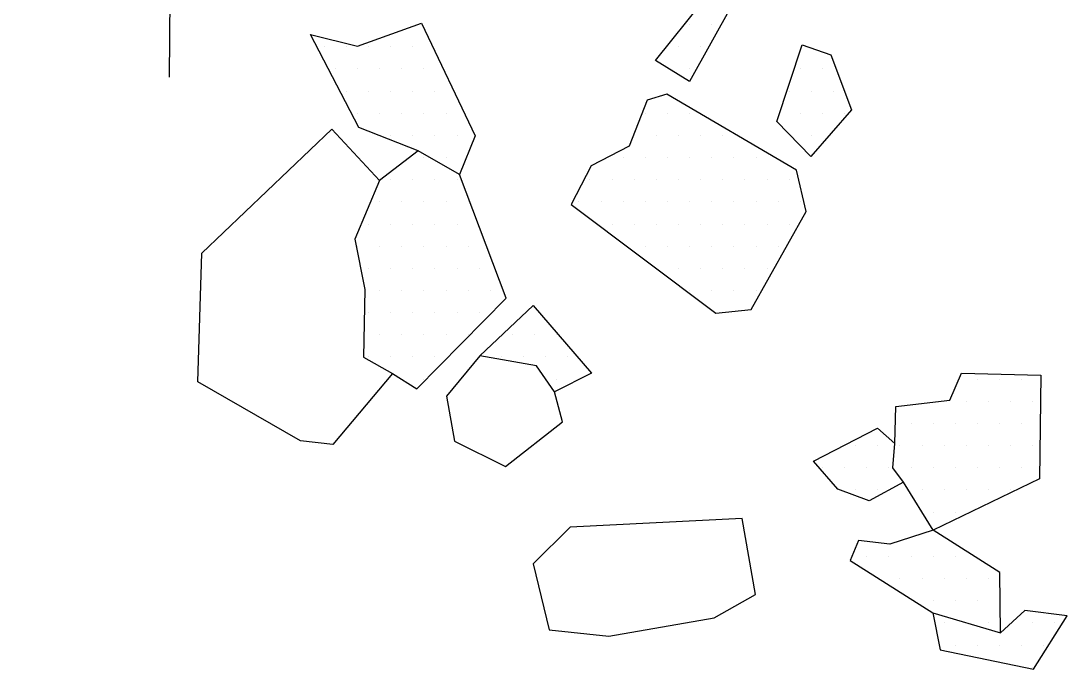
# Model space of a CAD drawing. Header units: metres. Extents: x -431 to -329, y -1728 to -1421.
# Drawn here: x -430.9 to -371.8, y -1727.6 to -1691 of the extents above; entities that cross this region are included whole.
import ezdxf

# ---------------------------------------------------------------- set-up
doc = ezdxf.new("R2010")
doc.units = ezdxf.units.M
doc.header["$LTSCALE"] = 25
doc.header["$MEASUREMENT"] = 0
doc.linetypes.add('STRICHPUNKTX2', pattern=[2, 1, -0.5, 0, -0.5])
doc.layers.get('0').update_dxf_attribs({"linetype": 'CONTINUOUS'})
for name, color, linetype in [('GRABUNGSGRENZE', 3, 'STRICHPUNKTX2'), ('STEINE', 4, 'CONTINUOUS'), ('STEINESCHRAFF', 4, 'CONTINUOUS')]:
    doc.layers.add(name, color=color, linetype=linetype)

# ---------------------------------------------------------------- blocks, each defined once
blk = doc.blocks.new('*X13')
at = {"color": 0}
for p, q in [((-393.125, -1691.25), (-393.125, -1691.25)), ((-391.875, -1691.25), (-391.875, -1691.25)), ((-413.75, -1692.5), (-413.75, -1692.5)), ((-412.5, -1692.5), (-412.5, -1692.5)), ((-411.25, -1692.5), (-411.25, -1692.5)), ((-410, -1692.5), (-410, -1692.5)), ((-408.75, -1692.5), (-408.75, -1692.5)), ((-393.75, -1692.5), (-393.75, -1692.5)), ((-392.5, -1692.5), (-392.5, -1692.5)), ((-413.125, -1693.75), (-413.125, -1693.75)), ((-411.875, -1693.75), (-411.875, -1693.75)), ((-410.625, -1693.75), (-410.625, -1693.75)), ((-409.375, -1693.75), (-409.375, -1693.75)), ((-408.125, -1693.75), (-408.125, -1693.75)), ((-393.125, -1693.75), (-393.125, -1693.75)), ((-386.875, -1693.75), (-386.875, -1693.75)), ((-385.625, -1693.75), (-385.625, -1693.75)), ((-412.5, -1695), (-412.5, -1695)), ((-411.25, -1695), (-411.25, -1695)), ((-410, -1695), (-410, -1695)), ((-408.75, -1695), (-408.75, -1695)), ((-407.5, -1695), (-407.5, -1695)), ((-387.5, -1695), (-387.5, -1695)), ((-386.25, -1695), (-386.25, -1695)), ((-385, -1695), (-385, -1695)), ((-411.875, -1696.25), (-411.875, -1696.25)), ((-410.625, -1696.25), (-410.625, -1696.25)), ((-409.375, -1696.25), (-409.375, -1696.25)), ((-408.125, -1696.25), (-408.125, -1696.25)), ((-406.875, -1696.25), (-406.875, -1696.25)), ((-395.625, -1696.25), (-395.625, -1696.25)), ((-394.375, -1696.25), (-394.375, -1696.25)), ((-393.125, -1696.25), (-393.125, -1696.25)), ((-386.875, -1696.25), (-386.875, -1696.25)), ((-385.625, -1696.25), (-385.625, -1696.25)), ((-384.375, -1696.25), (-384.375, -1696.25)), ((-410, -1697.5), (-410, -1697.5)), ((-408.75, -1697.5), (-408.75, -1697.5)), ((-407.5, -1697.5), (-407.5, -1697.5)), ((-406.25, -1697.5), (-406.25, -1697.5)), ((-396.25, -1697.5), (-396.25, -1697.5)), ((-395, -1697.5), (-395, -1697.5)), ((-393.75, -1697.5), (-393.75, -1697.5)), ((-392.5, -1697.5), (-392.5, -1697.5)), ((-391.25, -1697.5), (-391.25, -1697.5)), ((-386.25, -1697.5), (-386.25, -1697.5)), ((-408.125, -1698.75), (-408.125, -1698.75)), ((-406.875, -1698.75), (-406.875, -1698.75)), ((-396.875, -1698.75), (-396.875, -1698.75)), ((-395.625, -1698.75), (-395.625, -1698.75)), ((-394.375, -1698.75), (-394.375, -1698.75)), ((-393.125, -1698.75), (-393.125, -1698.75)), ((-391.875, -1698.75), (-391.875, -1698.75)), ((-390.625, -1698.75), (-390.625, -1698.75)), ((-389.375, -1698.75), (-389.375, -1698.75)), ((-410, -1700), (-410, -1700)), ((-408.75, -1700), (-408.75, -1700)), ((-407.5, -1700), (-407.5, -1700)), ((-406.25, -1700), (-406.25, -1700)), ((-398.75, -1700), (-398.75, -1700)), ((-397.5, -1700), (-397.5, -1700)), ((-396.25, -1700), (-396.25, -1700)), ((-395, -1700), (-395, -1700)), ((-393.75, -1700), (-393.75, -1700)), ((-392.5, -1700), (-392.5, -1700)), ((-391.25, -1700), (-391.25, -1700)), ((-390, -1700), (-390, -1700)), ((-388.75, -1700), (-388.75, -1700)), ((-387.5, -1700), (-387.5, -1700)), ((-410.625, -1701.25), (-410.625, -1701.25)), ((-409.375, -1701.25), (-409.375, -1701.25)), ((-408.125, -1701.25), (-408.125, -1701.25)), ((-406.875, -1701.25), (-406.875, -1701.25)), ((-405.625, -1701.25), (-405.625, -1701.25)), ((-399.375, -1701.25), (-399.375, -1701.25)), ((-398.125, -1701.25), (-398.125, -1701.25)), ((-396.875, -1701.25), (-396.875, -1701.25)), ((-395.625, -1701.25), (-395.625, -1701.25)), ((-394.375, -1701.25), (-394.375, -1701.25)), ((-393.125, -1701.25), (-393.125, -1701.25)), ((-391.875, -1701.25), (-391.875, -1701.25)), ((-390.625, -1701.25), (-390.625, -1701.25)), ((-389.375, -1701.25), (-389.375, -1701.25)), ((-388.125, -1701.25), (-388.125, -1701.25)), ((-386.875, -1701.25), (-386.875, -1701.25)), ((-411.25, -1702.5), (-411.25, -1702.5)), ((-410, -1702.5), (-410, -1702.5)), ((-408.75, -1702.5), (-408.75, -1702.5)), ((-407.5, -1702.5), (-407.5, -1702.5)), ((-406.25, -1702.5), (-406.25, -1702.5)), ((-397.5, -1702.5), (-397.5, -1702.5)), ((-396.25, -1702.5), (-396.25, -1702.5)), ((-395, -1702.5), (-395, -1702.5)), ((-393.75, -1702.5), (-393.75, -1702.5)), ((-392.5, -1702.5), (-392.5, -1702.5)), ((-391.25, -1702.5), (-391.25, -1702.5)), ((-390, -1702.5), (-390, -1702.5)), ((-388.75, -1702.5), (-388.75, -1702.5)), ((-387.5, -1702.5), (-387.5, -1702.5)), ((-411.875, -1703.75), (-411.875, -1703.75)), ((-410.625, -1703.75), (-410.625, -1703.75)), ((-409.375, -1703.75), (-409.375, -1703.75)), ((-408.125, -1703.75), (-408.125, -1703.75)), ((-406.875, -1703.75), (-406.875, -1703.75)), ((-405.625, -1703.75), (-405.625, -1703.75)), ((-395.625, -1703.75), (-395.625, -1703.75)), ((-394.375, -1703.75), (-394.375, -1703.75)), ((-393.125, -1703.75), (-393.125, -1703.75)), ((-391.875, -1703.75), (-391.875, -1703.75)), ((-390.625, -1703.75), (-390.625, -1703.75)), ((-389.375, -1703.75), (-389.375, -1703.75)), ((-388.125, -1703.75), (-388.125, -1703.75)), ((-411.25, -1705), (-411.25, -1705)), ((-410, -1705), (-410, -1705)), ((-408.75, -1705), (-408.75, -1705)), ((-407.5, -1705), (-407.5, -1705)), ((-406.25, -1705), (-406.25, -1705)), ((-405, -1705), (-405, -1705)), ((-395, -1705), (-395, -1705)), ((-393.75, -1705), (-393.75, -1705)), ((-392.5, -1705), (-392.5, -1705)), ((-391.25, -1705), (-391.25, -1705)), ((-390, -1705), (-390, -1705)), ((-388.75, -1705), (-388.75, -1705)), ((-410.625, -1706.25), (-410.625, -1706.25)), ((-409.375, -1706.25), (-409.375, -1706.25)), ((-408.125, -1706.25), (-408.125, -1706.25)), ((-406.875, -1706.25), (-406.875, -1706.25)), ((-405.625, -1706.25), (-405.625, -1706.25)), ((-404.375, -1706.25), (-404.375, -1706.25)), ((-393.125, -1706.25), (-393.125, -1706.25)), ((-391.875, -1706.25), (-391.875, -1706.25)), ((-390.625, -1706.25), (-390.625, -1706.25)), ((-389.375, -1706.25), (-389.375, -1706.25)), ((-411.25, -1707.5), (-411.25, -1707.5)), ((-410, -1707.5), (-410, -1707.5)), ((-408.75, -1707.5), (-408.75, -1707.5)), ((-407.5, -1707.5), (-407.5, -1707.5)), ((-406.25, -1707.5), (-406.25, -1707.5)), ((-405, -1707.5), (-405, -1707.5)), ((-410.625, -1708.75), (-410.625, -1708.75)), ((-409.375, -1708.75), (-409.375, -1708.75)), ((-408.125, -1708.75), (-408.125, -1708.75)), ((-406.875, -1708.75), (-406.875, -1708.75)), ((-405.625, -1708.75), (-405.625, -1708.75)), ((-403.125, -1708.75), (-403.125, -1708.75)), ((-401.875, -1708.75), (-401.875, -1708.75)), ((-400.625, -1708.75), (-400.625, -1708.75)), ((-411.25, -1710), (-411.25, -1710)), ((-410, -1710), (-410, -1710)), ((-408.75, -1710), (-408.75, -1710)), ((-407.5, -1710), (-407.5, -1710)), ((-403.75, -1710), (-403.75, -1710)), ((-402.5, -1710), (-402.5, -1710)), ((-401.25, -1710), (-401.25, -1710)), ((-400, -1710), (-400, -1710)), ((-409.375, -1711.25), (-409.375, -1711.25)), ((-408.125, -1711.25), (-408.125, -1711.25)), ((-400.625, -1711.25), (-400.625, -1711.25)), ((-399.375, -1711.25), (-399.375, -1711.25)), ((-376.875, -1711.25), (-376.875, -1711.25)), ((-375.625, -1711.25), (-375.625, -1711.25)), ((-374.375, -1711.25), (-374.375, -1711.25)), ((-378.75, -1712.5), (-378.75, -1712.5)), ((-377.5, -1712.5), (-377.5, -1712.5)), ((-376.25, -1712.5), (-376.25, -1712.5)), ((-375, -1712.5), (-375, -1712.5)), ((-373.75, -1712.5), (-373.75, -1712.5)), ((-380.625, -1713.75), (-380.625, -1713.75)), ((-379.375, -1713.75), (-379.375, -1713.75)), ((-378.125, -1713.75), (-378.125, -1713.75)), ((-376.875, -1713.75), (-376.875, -1713.75)), ((-375.625, -1713.75), (-375.625, -1713.75)), ((-374.375, -1713.75), (-374.375, -1713.75)), ((-383.75, -1715), (-383.75, -1715)), ((-382.5, -1715), (-382.5, -1715)), ((-381.25, -1715), (-381.25, -1715)), ((-380, -1715), (-380, -1715)), ((-378.75, -1715), (-378.75, -1715)), ((-377.5, -1715), (-377.5, -1715)), ((-376.25, -1715), (-376.25, -1715)), ((-375, -1715), (-375, -1715)), ((-373.75, -1715), (-373.75, -1715)), ((-385.625, -1716.25), (-385.625, -1716.25)), ((-384.375, -1716.25), (-384.375, -1716.25)), ((-383.125, -1716.25), (-383.125, -1716.25)), ((-381.875, -1716.25), (-381.875, -1716.25)), ((-380.625, -1716.25), (-380.625, -1716.25)), ((-379.375, -1716.25), (-379.375, -1716.25)), ((-378.125, -1716.25), (-378.125, -1716.25)), ((-376.875, -1716.25), (-376.875, -1716.25)), ((-375.625, -1716.25), (-375.625, -1716.25)), ((-374.375, -1716.25), (-374.375, -1716.25)), ((-383.75, -1717.5), (-383.75, -1717.5)), ((-382.5, -1717.5), (-382.5, -1717.5)), ((-380, -1717.5), (-380, -1717.5)), ((-378.75, -1717.5), (-378.75, -1717.5)), ((-377.5, -1717.5), (-377.5, -1717.5)), ((-376.25, -1717.5), (-376.25, -1717.5)), ((-375, -1717.5), (-375, -1717.5)), ((-379.375, -1718.75), (-379.375, -1718.75)), ((-378.125, -1718.75), (-378.125, -1718.75)), ((-380, -1720), (-380, -1720)), ((-383.125, -1721.25), (-383.125, -1721.25)), ((-381.875, -1721.25), (-381.875, -1721.25)), ((-380.625, -1721.25), (-380.625, -1721.25)), ((-379.375, -1721.25), (-379.375, -1721.25)), ((-378.125, -1721.25), (-378.125, -1721.25)), ((-381.25, -1722.5), (-381.25, -1722.5)), ((-380, -1722.5), (-380, -1722.5)), ((-378.75, -1722.5), (-378.75, -1722.5)), ((-377.5, -1722.5), (-377.5, -1722.5)), ((-376.25, -1722.5), (-376.25, -1722.5)), ((-379.375, -1723.75), (-379.375, -1723.75)), ((-378.125, -1723.75), (-378.125, -1723.75)), ((-376.875, -1723.75), (-376.875, -1723.75)), ((-375.625, -1723.75), (-375.625, -1723.75)), ((-378.75, -1725), (-378.75, -1725)), ((-377.5, -1725), (-377.5, -1725)), ((-376.25, -1725), (-376.25, -1725)), ((-373.75, -1725), (-373.75, -1725)), ((-372.5, -1725), (-372.5, -1725)), ((-378.125, -1726.25), (-378.125, -1726.25)), ((-376.875, -1726.25), (-376.875, -1726.25)), ((-375.625, -1726.25), (-375.625, -1726.25)), ((-374.375, -1726.25), (-374.375, -1726.25)), ((-373.125, -1726.25), (-373.125, -1726.25)), ((-373.75, -1727.5), (-373.75, -1727.5))]:
    blk.add_line(p, q, dxfattribs=at)

msp = doc.modelspace()

# ---------------------------------------------------------------- linework, layer by layer
at = {"layer": 'GRABUNGSGRENZE', "flags": 128}
msp.add_lwpolyline([(-430.006, -1420.559), (-430.05, -1470.885), (-430.875, -1650.477), (-422.289, -1669.616), (-422.594, -1704.639)], dxfattribs=at)
at = {"layer": 'STEINE'}
for points in [[(-393.132, -1694.456), (-395.06, -1693.281), (-392.356, -1689.934), (-390.73, -1690.142), (-393.132, -1694.456)], [(-408.444, -1698.377), (-411.795, -1697.045), (-414.525, -1691.802), (-411.883, -1692.47), (-408.27, -1691.159), (-405.239, -1697.522), (-406.109, -1699.705)], [(-388.207, -1696.707), (-386.771, -1692.39), (-385.146, -1692.954), (-383.986, -1696.058), (-386.281, -1698.695), (-388.207, -1696.707)], [(-395.524, -1695.517), (-396.548, -1698.106), (-398.686, -1699.218), (-399.811, -1701.401), (-391.644, -1707.525), (-389.661, -1707.327), (-386.544, -1701.795), (-387.097, -1699.455), (-394.404, -1695.164), (-395.524, -1695.517)], [(-420.885, -1711.405), (-420.661, -1704.136), (-413.32, -1697.143), (-410.635, -1700.048)], [(-409.904, -1710.928), (-408.534, -1711.796), (-403.486, -1706.677), (-406.109, -1699.705), (-408.444, -1698.377), (-410.635, -1700.048), (-412.017, -1703.348), (-411.466, -1706.196), (-411.528, -1710.009), (-409.904, -1710.928)], [(-404.97, -1709.926), (-401.962, -1707.088), (-398.669, -1710.91), (-400.757, -1711.972)], [(-404.97, -1709.926), (-406.857, -1712.208), (-406.407, -1714.751), (-403.514, -1716.183), (-400.304, -1713.65), (-400.757, -1711.972), (-401.769, -1710.494), (-404.97, -1709.926)], [(-409.904, -1710.928), (-413.27, -1714.934), (-415.1, -1714.726), (-420.885, -1711.405)], [(-379.378, -1719.76), (-381.048, -1717.061), (-381.655, -1716.246), (-381.55, -1714.874), (-381.493, -1712.79), (-378.442, -1712.443), (-377.777, -1710.92), (-373.304, -1711.034), (-373.371, -1716.88), (-379.378, -1719.76)], [(-381.048, -1717.061), (-382.983, -1718.123), (-384.76, -1717.457), (-386.128, -1715.877), (-382.513, -1714.007), (-381.55, -1714.874)], [(-389.403, -1723.391), (-390.153, -1719.119), (-399.864, -1719.599), (-401.954, -1721.677), (-401.05, -1725.391), (-397.696, -1725.756), (-391.745, -1724.706), (-389.403, -1723.391)], [(-379.378, -1719.76), (-381.82, -1720.566), (-383.599, -1720.358), (-384.06, -1721.475), (-379.392, -1724.437), (-375.582, -1725.566), (-375.623, -1722.16), (-379.378, -1719.76)], [(-379.392, -1724.437), (-378.991, -1726.522), (-373.708, -1727.605), (-371.818, -1724.611), (-374.206, -1724.299), (-375.582, -1725.566)]]:
    msp.add_lwpolyline(points, dxfattribs=at)

# ---------------------------------------------------------------- block references
at = {"layer": 'STEINESCHRAFF'}
msp.add_blockref('*X13', (0, 0), dxfattribs=at)

doc.saveas('drawing.dxf')
